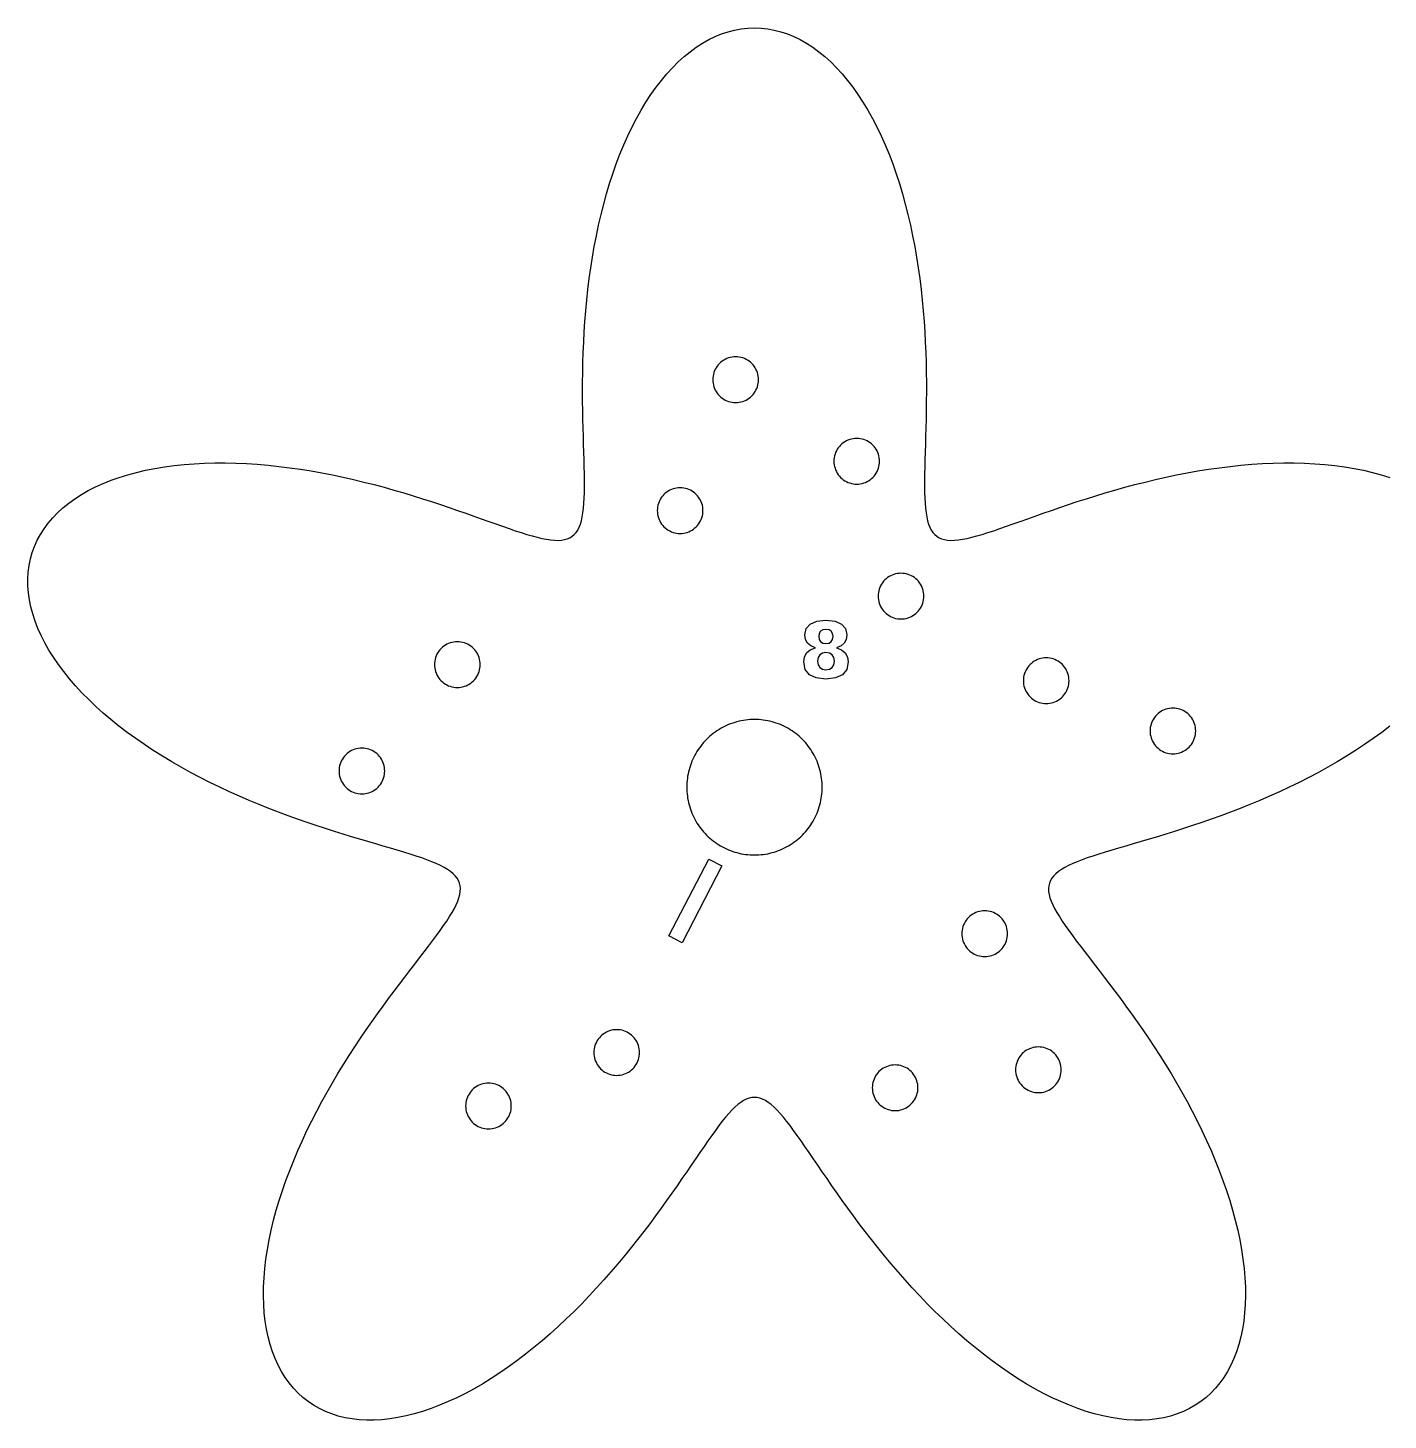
# Model space of a CAD drawing. Header units: millimetres. Extents: x 0 to 479, y 10 to 280.
# Drawn here: x 0 to 83.4, y 75.5 to 160.9 of the extents above; entities that cross this region are included whole.
import ezdxf

# ---------------------------------------------------------------- set-up
doc = ezdxf.new("R2010")
doc.units = ezdxf.units.MM
doc.layers.add('CUT', color=1, linetype='Continuous')
doc.layers.add('ENGRAVE', color=7, linetype='Continuous')

msp = doc.modelspace()

# ---------------------------------------------------------------- linework, layer by layer
at = {"layer": 'CUT'}
msp.add_lwpolyline([(83.475, 118.076), (82.969, 117.689), (82.449, 117.311), (81.916, 116.941), (81.37, 116.58), (80.812, 116.228), (80.245, 115.886), (79.668, 115.553), (79.084, 115.231), (78.494, 114.919), (77.899, 114.618), (77.3, 114.326), (76.698, 114.046), (76.095, 113.775), (76.095, 113.775), (75.493, 113.516), (74.891, 113.266), (74.292, 113.027), (73.697, 112.798), (73.108, 112.579), (72.524, 112.369), (71.948, 112.169), (71.38, 111.977), (70.823, 111.795), (70.276, 111.62), (69.741, 111.454), (69.22, 111.295), (68.712, 111.143), (68.22, 110.997), (67.743, 110.857), (67.284, 110.723), (66.842, 110.593), (66.419, 110.467), (66.015, 110.344), (65.63, 110.225), (65.267, 110.107), (64.925, 109.991), (64.604, 109.876), (64.306, 109.761), (64.03, 109.645), (63.777, 109.528), (63.548, 109.408), (63.342, 109.286), (63.159, 109.16), (63.001, 109.03), (62.866, 108.895), (62.756, 108.754), (62.669, 108.607), (62.606, 108.453), (62.567, 108.291), (62.55, 108.121), (62.557, 107.943), (62.587, 107.754), (62.638, 107.556), (62.712, 107.347), (62.806, 107.127), (62.922, 106.895), (63.057, 106.652), (63.212, 106.396), (63.386, 106.127), (63.578, 105.846), (63.786, 105.551), (64.011, 105.242), (64.252, 104.919), (64.507, 104.583), (64.775, 104.232), (65.057, 103.867), (65.349, 103.488), (65.652, 103.095), (65.965, 102.688), (66.286, 102.266), (66.615, 101.831), (66.95, 101.382), (67.289, 100.92), (67.633, 100.444), (67.98, 99.956), (68.328, 99.456), (68.677, 98.943), (69.025, 98.419), (69.372, 97.884), (69.716, 97.338), (70.056, 96.783), (70.391, 96.218), (70.719, 95.645), (71.041, 95.065), (71.355, 94.477), (71.659, 93.883), (71.953, 93.284), (72.236, 92.68), (72.507, 92.072), (72.765, 91.462), (73.009, 90.85), (73.239, 90.236), (73.453, 89.623), (73.651, 89.011), (73.833, 88.401), (73.997, 87.794), (74.142, 87.191), (74.27, 86.593), (74.378, 86.002), (74.466, 85.417), (74.535, 84.84), (74.583, 84.273), (74.611, 83.716), (74.618, 83.169), (74.603, 82.635), (74.568, 82.114), (74.511, 81.608), (74.433, 81.116), (74.333, 80.64), (74.212, 80.18), (74.07, 79.739), (73.907, 79.316), (73.723, 78.912), (73.519, 78.528), (73.294, 78.164), (73.05, 77.822), (72.786, 77.502), (72.503, 77.205), (72.201, 76.931), (71.881, 76.68), (71.544, 76.454), (71.19, 76.251), (70.82, 76.074), (70.434, 75.922), (70.033, 75.795), (69.618, 75.694), (69.19, 75.618), (68.749, 75.568), (68.296, 75.544), (67.832, 75.545), (67.358, 75.572), (66.874, 75.624), (66.382, 75.702), (65.883, 75.804), (65.376, 75.932), (64.864, 76.083), (64.347, 76.258), (63.825, 76.457), (63.301, 76.678), (62.773, 76.921), (62.245, 77.186), (61.715, 77.472), (61.186, 77.778), (60.657, 78.103), (60.131, 78.446), (59.607, 78.807), (59.086, 79.185), (58.569, 79.578), (58.057, 79.986), (57.55, 80.407), (57.049, 80.841), (56.555, 81.287), (56.068, 81.743), (55.589, 82.208), (55.118, 82.681), (54.656, 83.16), (54.203, 83.646), (53.76, 84.136), (53.327, 84.628), (52.904, 85.123), (52.491, 85.619), (52.089, 86.114), (51.698, 86.607), (51.319, 87.097), (50.95, 87.583), (50.593, 88.064), (50.247, 88.538), (49.912, 89.004), (49.589, 89.461), (49.276, 89.908), (48.975, 90.344), (48.684, 90.767), (48.404, 91.177), (48.134, 91.572), (47.874, 91.952), (47.623, 92.316), (47.382, 92.663), (47.149, 92.991), (46.925, 93.3), (46.709, 93.59), (46.5, 93.859), (46.299, 94.108), (46.103, 94.334), (45.913, 94.538), (45.729, 94.719), (45.549, 94.878), (45.373, 95.012), (45.2, 95.122), (45.03, 95.209), (44.862, 95.27), (44.696, 95.307), (44.53, 95.32), (44.364, 95.307), (44.197, 95.27), (44.029, 95.209), (43.859, 95.122), (43.686, 95.012), (43.51, 94.878), (43.331, 94.719), (43.146, 94.538), (42.956, 94.334), (42.761, 94.108), (42.559, 93.859), (42.35, 93.59), (42.134, 93.3), (41.91, 92.991), (41.678, 92.663), (41.436, 92.316), (41.186, 91.952), (40.926, 91.572), (40.656, 91.177), (40.376, 90.767), (40.085, 90.344), (39.783, 89.908), (39.471, 89.461), (39.147, 89.004), (38.813, 88.538), (38.467, 88.064), (38.109, 87.583), (37.741, 87.097), (37.361, 86.607), (36.97, 86.114), (36.568, 85.619), (36.156, 85.123), (35.733, 84.628), (35.299, 84.136), (34.856, 83.646), (34.403, 83.16), (33.941, 82.681), (33.47, 82.208), (32.991, 81.743), (32.504, 81.287), (32.01, 80.841), (31.509, 80.407), (31.003, 79.986), (30.49, 79.578), (29.974, 79.185), (29.453, 78.807), (28.929, 78.446), (28.402, 78.103), (27.874, 77.778), (27.344, 77.472), (26.815, 77.186), (26.286, 76.921), (25.759, 76.678), (25.234, 76.457), (24.713, 76.258), (24.195, 76.083), (23.683, 75.932), (23.177, 75.804), (22.677, 75.702), (22.185, 75.624), (21.702, 75.572), (21.227, 75.545), (20.764, 75.544), (20.311, 75.568), (19.87, 75.618), (19.441, 75.694), (19.026, 75.795), (18.626, 75.922), (18.24, 76.074), (17.869, 76.251), (17.515, 76.454), (17.178, 76.68), (16.858, 76.931), (16.557, 77.205), (16.274, 77.502), (16.01, 77.822), (15.765, 78.164), (15.54, 78.528), (15.336, 78.912), (15.152, 79.316), (14.989, 79.739), (14.847, 80.18), (14.726, 80.64), (14.627, 81.116), (14.548, 81.608), (14.492, 82.114), (14.456, 82.635), (14.442, 83.169), (14.449, 83.716), (14.476, 84.273), (14.524, 84.84), (14.593, 85.417), (14.682, 86.002), (14.79, 86.593), (14.917, 87.191), (15.063, 87.794), (15.227, 88.401), (15.408, 89.011), (15.606, 89.623), (15.82, 90.236), (16.05, 90.85), (16.294, 91.462), (16.552, 92.072), (16.823, 92.68), (17.106, 93.284), (17.4, 93.883), (17.705, 94.477), (18.018, 95.065), (18.34, 95.645), (18.669, 96.218), (19.004, 96.783), (19.344, 97.338), (19.687, 97.884), (20.034, 98.419), (20.382, 98.943), (20.731, 99.456), (21.08, 99.956), (21.426, 100.444), (21.77, 100.92), (22.11, 101.382), (22.445, 101.831), (22.773, 102.266), (23.094, 102.688), (23.407, 103.095), (23.71, 103.488), (24.003, 103.867), (24.284, 104.232), (24.553, 104.583), (24.808, 104.919), (25.048, 105.242), (25.273, 105.551), (25.482, 105.846), (25.673, 106.127), (25.847, 106.396), (26.002, 106.652), (26.138, 106.895), (26.253, 107.127), (26.348, 107.347), (26.421, 107.556), (26.473, 107.754), (26.502, 107.943), (26.509, 108.121), (26.493, 108.291), (26.453, 108.453), (26.39, 108.607), (26.304, 108.754), (26.193, 108.895), (26.058, 109.03), (25.9, 109.16), (25.718, 109.286), (25.512, 109.408), (25.282, 109.528), (25.03, 109.645), (24.754, 109.761), (24.455, 109.876), (24.135, 109.991), (23.793, 110.107), (23.429, 110.225), (23.045, 110.344), (22.641, 110.467), (22.217, 110.593), (21.776, 110.723), (21.316, 110.857), (20.84, 110.997), (20.347, 111.143), (19.84, 111.295), (19.318, 111.454), (18.783, 111.62), (18.237, 111.795), (17.679, 111.977), (17.112, 112.169), (16.535, 112.369), (15.952, 112.579), (15.362, 112.798), (14.767, 113.027), (14.168, 113.266), (13.567, 113.516), (12.964, 113.775), (12.361, 114.046), (11.76, 114.326), (11.161, 114.618), (10.565, 114.919), (9.975, 115.231), (9.391, 115.553), (8.815, 115.886), (8.247, 116.228), (7.69, 116.58), (7.144, 116.941), (6.61, 117.311), (6.09, 117.689), (5.585, 118.076), (5.095, 118.471), (4.623, 118.873), (4.169, 119.282), (3.733, 119.697), (3.318, 120.118), (2.923, 120.545), (2.551, 120.975), (2.201, 121.41), (1.874, 121.848), (1.572, 122.288), (1.295, 122.73), (1.043, 123.174), (0.817, 123.618), (0.618, 124.061), (0.445, 124.504), (0.301, 124.945), (0.184, 125.383), (0.095, 125.818), (0.035, 126.249), (0.003, 126.675), (0, 127.095), (0.026, 127.509), (0.08, 127.916), (0.163, 128.315), (0.274, 128.706), (0.413, 129.088), (0.581, 129.459), (0.776, 129.82), (0.999, 130.17), (1.249, 130.508), (1.525, 130.834), (1.827, 131.147), (2.154, 131.447), (2.506, 131.733), (2.883, 132.005), (3.282, 132.261), (3.704, 132.503), (4.148, 132.73), (4.612, 132.94), (5.097, 133.135), (5.6, 133.314), (6.121, 133.476), (6.66, 133.622), (7.215, 133.751), (7.784, 133.864), (8.368, 133.961), (8.964, 134.041), (9.572, 134.105), (10.19, 134.152), (10.818, 134.184), (11.455, 134.2), (12.098, 134.201), (12.747, 134.186), (13.401, 134.157), (14.059, 134.114), (14.719, 134.058), (15.381, 133.988), (16.043, 133.905), (16.704, 133.811), (17.362, 133.705), (18.018, 133.588), (18.67, 133.462), (19.316, 133.326), (19.957, 133.182), (20.59, 133.03), (21.215, 132.872), (21.831, 132.707), (22.437, 132.538), (23.033, 132.365), (23.616, 132.188), (24.188, 132.009), (24.746, 131.829), (25.291, 131.649), (25.821, 131.469), (26.337, 131.292), (26.837, 131.116), (27.321, 130.945), (27.789, 130.778), (28.24, 130.617), (28.673, 130.462), (29.09, 130.315), (29.489, 130.176), (29.87, 130.047), (30.233, 129.929), (30.578, 129.821), (30.905, 129.726), (31.214, 129.644), (31.506, 129.576), (31.779, 129.522), (32.035, 129.484), (32.273, 129.462), (32.495, 129.456), (32.699, 129.469), (32.888, 129.499), (33.06, 129.548), (33.216, 129.616), (33.358, 129.703), (33.485, 129.811), (33.598, 129.939), (33.698, 130.087), (33.784, 130.257), (33.859, 130.448), (33.923, 130.66), (33.975, 130.894), (34.018, 131.149), (34.051, 131.425), (34.076, 131.724), (34.094, 132.043), (34.104, 132.383), (34.109, 132.745), (34.108, 133.127), (34.103, 133.529), (34.095, 133.951), (34.084, 134.393), (34.071, 134.853), (34.057, 135.332), (34.043, 135.828), (34.029, 136.342), (34.017, 136.871), (34.007, 137.417), (34, 137.977), (33.997, 138.55), (33.998, 139.137), (34.005, 139.736), (34.017, 140.346), (34.036, 140.965), (34.063, 141.594), (34.097, 142.231), (34.139, 142.874), (34.191, 143.523), (34.251, 144.177), (34.322, 144.834), (34.403, 145.492), (34.495, 146.152), (34.598, 146.812), (34.712, 147.469), (34.838, 148.124), (34.976, 148.775), (35.126, 149.421), (35.289, 150.059), (35.463, 150.69), (35.65, 151.312), (35.85, 151.924), (36.061, 152.524), (36.286, 153.112), (36.522, 153.685), (36.771, 154.244), (37.031, 154.786), (37.303, 155.311), (37.586, 155.818), (37.881, 156.305), (38.186, 156.772), (38.502, 157.218), (38.827, 157.642), (39.162, 158.042), (39.506, 158.419), (39.858, 158.771), (40.219, 159.098), (40.586, 159.398), (40.961, 159.672), (41.342, 159.918), (41.728, 160.137), (42.119, 160.328), (42.514, 160.49), (42.913, 160.622), (43.315, 160.726), (43.719, 160.8), (44.124, 160.845), (44.53, 160.86), (44.936, 160.845), (45.341, 160.8), (45.745, 160.726), (46.146, 160.622), (46.545, 160.49), (46.941, 160.328), (47.332, 160.137), (47.718, 159.918), (48.098, 159.672), (48.473, 159.398), (48.841, 159.098), (49.201, 158.771), (49.553, 158.419), (49.897, 158.042), (50.232, 157.642), (50.558, 157.218), (50.873, 156.772), (51.179, 156.305), (51.473, 155.818), (51.756, 155.311), (52.028, 154.786), (52.289, 154.244), (52.537, 153.685), (52.774, 153.112), (52.998, 152.524), (53.21, 151.924), (53.409, 151.312), (53.596, 150.69), (53.771, 150.059), (53.933, 149.421), (54.083, 148.775), (54.221, 148.124), (54.347, 147.469), (54.461, 146.812), (54.564, 146.152), (54.656, 145.492), (54.737, 144.834), (54.808, 144.177), (54.869, 143.523), (54.92, 142.874), (54.963, 142.231), (54.997, 141.594), (55.023, 140.965), (55.042, 140.346), (55.055, 139.736), (55.061, 139.137), (55.063, 138.55), (55.059, 137.977), (55.053, 137.417), (55.043, 136.871), (55.03, 136.342), (55.017, 135.828), (55.003, 135.332), (54.989, 134.853), (54.976, 134.393), (54.964, 133.951), (54.956, 133.529), (54.951, 133.127), (54.95, 132.745), (54.955, 132.383), (54.966, 132.043), (54.983, 131.724), (55.008, 131.425), (55.042, 131.149), (55.084, 130.894), (55.137, 130.66), (55.2, 130.448), (55.275, 130.257), (55.362, 130.087), (55.461, 129.939), (55.574, 129.811), (55.701, 129.703), (55.843, 129.616), (56, 129.548), (56.172, 129.499), (56.36, 129.469), (56.565, 129.456), (56.786, 129.462), (57.025, 129.484), (57.28, 129.522), (57.554, 129.576), (57.845, 129.644), (58.154, 129.726), (58.481, 129.821), (58.827, 129.929), (59.19, 130.047), (59.571, 130.176), (59.97, 130.315), (60.386, 130.462), (60.82, 130.617), (61.271, 130.778), (61.738, 130.945), (62.223, 131.116), (62.723, 131.292), (63.238, 131.469), (63.768, 131.649), (64.313, 131.829), (64.872, 132.009), (65.443, 132.188), (66.027, 132.365), (66.622, 132.538), (67.228, 132.707), (67.844, 132.872), (68.469, 133.03), (69.103, 133.182), (69.743, 133.326), (70.389, 133.462), (71.041, 133.588), (71.697, 133.705), (72.356, 133.811), (73.017, 133.905), (73.679, 133.988), (74.34, 134.058), (75, 134.114), (75.658, 134.157), (76.312, 134.186), (76.962, 134.201), (77.605, 134.2), (78.241, 134.184), (78.869, 134.152), (79.488, 134.105), (80.096, 134.041), (80.692, 133.961), (81.275, 133.864), (81.845, 133.751), (82.399, 133.622), (82.938, 133.476), (83.459, 133.314)], dxfattribs=at)
for points in [[(44.758, 139.08), (44.771, 139.19), (44.775, 139.299), (44.771, 139.409), (44.758, 139.518), (44.736, 139.626), (44.706, 139.732), (44.668, 139.835), (44.622, 139.935), (44.569, 140.031), (44.508, 140.122), (44.44, 140.209), (44.365, 140.289), (44.284, 140.364), (44.198, 140.432), (44.106, 140.493), (44.011, 140.547), (43.911, 140.593), (43.808, 140.631), (43.702, 140.661), (43.594, 140.682), (43.485, 140.695), (43.375, 140.699), (43.265, 140.695), (43.156, 140.682), (43.048, 140.661), (42.942, 140.631), (42.839, 140.593), (42.739, 140.547), (42.643, 140.493), (42.552, 140.432), (42.466, 140.364), (42.385, 140.289), (42.31, 140.209), (42.242, 140.122), (42.181, 140.031), (42.128, 139.935), (42.082, 139.835), (42.043, 139.732), (42.014, 139.626), (41.992, 139.518), (41.979, 139.409), (41.975, 139.299), (41.979, 139.19), (41.992, 139.08), (42.014, 138.973), (42.043, 138.867), (42.082, 138.764), (42.128, 138.664), (42.181, 138.568), (42.242, 138.477), (42.31, 138.39), (42.385, 138.309), (42.466, 138.235), (42.552, 138.167), (42.643, 138.106), (42.739, 138.052), (42.839, 138.006), (42.942, 137.968), (43.048, 137.938), (43.156, 137.917), (43.265, 137.904), (43.375, 137.899), (43.485, 137.904), (43.594, 137.917), (43.702, 137.938), (43.808, 137.968), (43.911, 138.006), (44.011, 138.052), (44.106, 138.106), (44.198, 138.167), (44.284, 138.235), (44.365, 138.309), (44.44, 138.39), (44.508, 138.477), (44.569, 138.568), (44.622, 138.664), (44.668, 138.764), (44.706, 138.867), (44.736, 138.973), (44.758, 139.08)], [(52.156, 133.975), (52.178, 134.083), (52.191, 134.192), (52.195, 134.302), (52.191, 134.412), (52.178, 134.521), (52.156, 134.629), (52.127, 134.734), (52.089, 134.837), (52.043, 134.937), (51.989, 135.033), (51.928, 135.125), (51.86, 135.211), (51.785, 135.292), (51.704, 135.366), (51.618, 135.434), (51.527, 135.495), (51.431, 135.549), (51.331, 135.595), (51.228, 135.633), (51.122, 135.663), (51.014, 135.684), (50.905, 135.697), (50.795, 135.702), (50.685, 135.697), (50.576, 135.684), (50.468, 135.663), (50.363, 135.633), (50.259, 135.595), (50.16, 135.549), (50.064, 135.495), (49.972, 135.434), (49.886, 135.366), (49.805, 135.292), (49.731, 135.211), (49.663, 135.125), (49.601, 135.033), (49.548, 134.937), (49.502, 134.837), (49.464, 134.734), (49.434, 134.629), (49.412, 134.521), (49.399, 134.412), (49.395, 134.302), (49.399, 134.192), (49.412, 134.083), (49.434, 133.975), (49.464, 133.869), (49.502, 133.766), (49.548, 133.666), (49.601, 133.57), (49.663, 133.479), (49.731, 133.392), (49.805, 133.312), (49.886, 133.237), (49.972, 133.169), (50.064, 133.108), (50.16, 133.054), (50.259, 133.008), (50.363, 132.97), (50.468, 132.94), (50.576, 132.919), (50.685, 132.906), (50.795, 132.902), (50.905, 132.906), (51.014, 132.919), (51.122, 132.94), (51.228, 132.97), (51.331, 133.008), (51.431, 133.054), (51.527, 133.108), (51.618, 133.169), (51.704, 133.237), (51.785, 133.312), (51.86, 133.392), (51.928, 133.479), (51.989, 133.57), (52.043, 133.666), (52.089, 133.766), (52.127, 133.869), (52.156, 133.975)], [(41.334, 130.951), (41.356, 131.059), (41.369, 131.168), (41.373, 131.278), (41.369, 131.387), (41.356, 131.497), (41.334, 131.604), (41.304, 131.71), (41.266, 131.813), (41.22, 131.913), (41.167, 132.009), (41.106, 132.101), (41.037, 132.187), (40.963, 132.268), (40.882, 132.342), (40.796, 132.41), (40.704, 132.471), (40.608, 132.525), (40.509, 132.571), (40.406, 132.609), (40.3, 132.639), (40.192, 132.66), (40.083, 132.673), (39.973, 132.678), (39.863, 132.673), (39.754, 132.66), (39.646, 132.639), (39.54, 132.609), (39.437, 132.571), (39.337, 132.525), (39.241, 132.471), (39.15, 132.41), (39.064, 132.342), (38.983, 132.268), (38.908, 132.187), (38.84, 132.101), (38.779, 132.009), (38.725, 131.913), (38.679, 131.813), (38.641, 131.71), (38.612, 131.604), (38.59, 131.497), (38.577, 131.387), (38.573, 131.278), (38.577, 131.168), (38.59, 131.059), (38.612, 130.951), (38.641, 130.845), (38.679, 130.742), (38.725, 130.642), (38.779, 130.546), (38.84, 130.455), (38.908, 130.368), (38.983, 130.288), (39.064, 130.213), (39.15, 130.145), (39.241, 130.084), (39.337, 130.03), (39.437, 129.984), (39.54, 129.946), (39.646, 129.916), (39.754, 129.895), (39.863, 129.882), (39.973, 129.878), (40.083, 129.882), (40.192, 129.895), (40.3, 129.916), (40.406, 129.946), (40.509, 129.984), (40.608, 130.03), (40.704, 130.084), (40.796, 130.145), (40.882, 130.213), (40.963, 130.288), (41.037, 130.368), (41.106, 130.455), (41.167, 130.546), (41.22, 130.642), (41.266, 130.742), (41.304, 130.845), (41.334, 130.951)], [(54.869, 125.709), (54.89, 125.817), (54.903, 125.926), (54.907, 126.036), (54.903, 126.146), (54.89, 126.255), (54.869, 126.363), (54.839, 126.469), (54.801, 126.572), (54.755, 126.672), (54.701, 126.767), (54.64, 126.859), (54.572, 126.945), (54.497, 127.026), (54.416, 127.101), (54.33, 127.169), (54.239, 127.23), (54.143, 127.283), (54.043, 127.329), (53.94, 127.367), (53.834, 127.397), (53.726, 127.419), (53.617, 127.432), (53.507, 127.436), (53.397, 127.432), (53.288, 127.419), (53.18, 127.397), (53.075, 127.367), (52.971, 127.329), (52.872, 127.283), (52.776, 127.23), (52.684, 127.169), (52.598, 127.101), (52.517, 127.026), (52.443, 126.945), (52.375, 126.859), (52.314, 126.767), (52.26, 126.672), (52.214, 126.572), (52.176, 126.469), (52.146, 126.363), (52.124, 126.255), (52.112, 126.146), (52.107, 126.036), (52.112, 125.926), (52.124, 125.817), (52.146, 125.709), (52.176, 125.603), (52.214, 125.5), (52.26, 125.4), (52.314, 125.305), (52.375, 125.213), (52.443, 125.127), (52.517, 125.046), (52.598, 124.971), (52.684, 124.903), (52.776, 124.842), (52.872, 124.789), (52.971, 124.743), (53.075, 124.705), (53.18, 124.675), (53.288, 124.653), (53.397, 124.64), (53.507, 124.636), (53.617, 124.64), (53.726, 124.653), (53.834, 124.675), (53.94, 124.705), (54.043, 124.743), (54.143, 124.789), (54.239, 124.842), (54.33, 124.903), (54.416, 124.971), (54.497, 125.046), (54.572, 125.127), (54.64, 125.213), (54.701, 125.305), (54.755, 125.4), (54.801, 125.5), (54.839, 125.603), (54.869, 125.709)], [(27.703, 121.624), (27.716, 121.733), (27.72, 121.843), (27.716, 121.953), (27.703, 122.062), (27.681, 122.17), (27.652, 122.276), (27.614, 122.379), (27.568, 122.479), (27.514, 122.575), (27.453, 122.666), (27.385, 122.752), (27.31, 122.833), (27.229, 122.908), (27.143, 122.976), (27.052, 123.037), (26.956, 123.09), (26.856, 123.137), (26.753, 123.175), (26.647, 123.204), (26.539, 123.226), (26.43, 123.239), (26.32, 123.243), (26.21, 123.239), (26.101, 123.226), (25.993, 123.204), (25.887, 123.175), (25.784, 123.137), (25.685, 123.09), (25.589, 123.037), (25.497, 122.976), (25.411, 122.908), (25.33, 122.833), (25.256, 122.752), (25.187, 122.666), (25.126, 122.575), (25.073, 122.479), (25.027, 122.379), (24.989, 122.276), (24.959, 122.17), (24.937, 122.062), (24.924, 121.953), (24.92, 121.843), (24.924, 121.733), (24.937, 121.624), (24.959, 121.516), (24.989, 121.41), (25.027, 121.307), (25.073, 121.207), (25.126, 121.112), (25.187, 121.02), (25.256, 120.934), (25.33, 120.853), (25.411, 120.779), (25.497, 120.71), (25.589, 120.649), (25.685, 120.596), (25.784, 120.55), (25.887, 120.512), (25.993, 120.482), (26.101, 120.46), (26.21, 120.447), (26.32, 120.443), (26.43, 120.447), (26.539, 120.46), (26.647, 120.482), (26.753, 120.512), (26.856, 120.55), (26.956, 120.596), (27.052, 120.649), (27.143, 120.71), (27.229, 120.779), (27.31, 120.853), (27.385, 120.934), (27.453, 121.02), (27.514, 121.112), (27.568, 121.207), (27.614, 121.307), (27.652, 121.41), (27.681, 121.516), (27.703, 121.624)], [(63.767, 120.528), (63.789, 120.636), (63.801, 120.745), (63.806, 120.855), (63.801, 120.965), (63.789, 121.074), (63.767, 121.182), (63.737, 121.287), (63.699, 121.391), (63.653, 121.49), (63.6, 121.586), (63.538, 121.678), (63.47, 121.764), (63.396, 121.845), (63.315, 121.919), (63.229, 121.987), (63.137, 122.048), (63.041, 122.102), (62.942, 122.148), (62.838, 122.186), (62.733, 122.216), (62.625, 122.238), (62.516, 122.25), (62.406, 122.255), (62.296, 122.25), (62.187, 122.238), (62.079, 122.216), (61.973, 122.186), (61.87, 122.148), (61.77, 122.102), (61.674, 122.048), (61.583, 121.987), (61.497, 121.919), (61.416, 121.845), (61.341, 121.764), (61.273, 121.678), (61.212, 121.586), (61.158, 121.49), (61.112, 121.391), (61.074, 121.287), (61.044, 121.182), (61.023, 121.074), (61.01, 120.965), (61.006, 120.855), (61.01, 120.745), (61.023, 120.636), (61.044, 120.528), (61.074, 120.422), (61.112, 120.319), (61.158, 120.219), (61.212, 120.123), (61.273, 120.032), (61.341, 119.946), (61.416, 119.865), (61.497, 119.79), (61.583, 119.722), (61.674, 119.661), (61.77, 119.607), (61.87, 119.561), (61.973, 119.523), (62.079, 119.493), (62.187, 119.472), (62.296, 119.459), (62.406, 119.455), (62.516, 119.459), (62.625, 119.472), (62.733, 119.493), (62.838, 119.523), (62.942, 119.561), (63.041, 119.607), (63.137, 119.661), (63.229, 119.722), (63.315, 119.79), (63.396, 119.865), (63.47, 119.946), (63.538, 120.032), (63.6, 120.123), (63.653, 120.219), (63.699, 120.319), (63.737, 120.422), (63.767, 120.528)], [(71.532, 117.45), (71.553, 117.557), (71.566, 117.667), (71.571, 117.776), (71.566, 117.886), (71.553, 117.995), (71.532, 118.103), (71.502, 118.209), (71.464, 118.312), (71.418, 118.412), (71.364, 118.508), (71.303, 118.599), (71.235, 118.686), (71.161, 118.766), (71.08, 118.841), (70.994, 118.909), (70.902, 118.97), (70.806, 119.024), (70.706, 119.07), (70.603, 119.108), (70.498, 119.138), (70.39, 119.159), (70.281, 119.172), (70.171, 119.176), (70.061, 119.172), (69.952, 119.159), (69.844, 119.138), (69.738, 119.108), (69.635, 119.07), (69.535, 119.024), (69.439, 118.97), (69.348, 118.909), (69.261, 118.841), (69.181, 118.766), (69.106, 118.686), (69.038, 118.599), (68.977, 118.508), (68.923, 118.412), (68.877, 118.312), (68.839, 118.209), (68.809, 118.103), (68.788, 117.995), (68.775, 117.886), (68.771, 117.776), (68.775, 117.667), (68.788, 117.557), (68.809, 117.45), (68.839, 117.344), (68.877, 117.241), (68.923, 117.141), (68.977, 117.045), (69.038, 116.953), (69.106, 116.867), (69.181, 116.786), (69.261, 116.712), (69.348, 116.644), (69.439, 116.583), (69.535, 116.529), (69.635, 116.483), (69.738, 116.445), (69.844, 116.415), (69.952, 116.394), (70.061, 116.381), (70.171, 116.376), (70.281, 116.381), (70.39, 116.394), (70.498, 116.415), (70.603, 116.445), (70.706, 116.483), (70.806, 116.529), (70.902, 116.583), (70.994, 116.644), (71.08, 116.712), (71.161, 116.786), (71.235, 116.867), (71.303, 116.953), (71.364, 117.045), (71.418, 117.141), (71.464, 117.241), (71.502, 117.344), (71.532, 117.45)], [(48.671, 114.598), (48.66, 114.733), (48.644, 114.868), (48.624, 115.002), (48.6, 115.136), (48.571, 115.269), (48.538, 115.401), (48.501, 115.531), (48.459, 115.66), (48.414, 115.788), (48.364, 115.915), (48.31, 116.039), (48.252, 116.162), (48.19, 116.283), (48.124, 116.401), (48.054, 116.518), (47.98, 116.632), (47.903, 116.744), (47.822, 116.853), (47.738, 116.959), (47.65, 117.063), (47.559, 117.163), (47.464, 117.261), (47.367, 117.355), (47.266, 117.447), (47.162, 117.534), (47.056, 117.619), (46.947, 117.7), (46.835, 117.777), (46.721, 117.851), (46.605, 117.92), (46.486, 117.986), (46.365, 118.048), (46.242, 118.107), (46.118, 118.161), (45.992, 118.21), (45.864, 118.256), (45.734, 118.298), (45.604, 118.335), (45.472, 118.368), (45.339, 118.397), (45.206, 118.421), (45.071, 118.441), (44.936, 118.456), (44.801, 118.468), (44.665, 118.474), (44.53, 118.476), (44.394, 118.474), (44.258, 118.468), (44.123, 118.456), (43.988, 118.441), (43.854, 118.421), (43.72, 118.397), (43.587, 118.368), (43.456, 118.335), (43.325, 118.298), (43.196, 118.256), (43.068, 118.21), (42.942, 118.161), (42.817, 118.107), (42.694, 118.048), (42.573, 117.986), (42.455, 117.92), (42.338, 117.851), (42.224, 117.777), (42.112, 117.7), (42.003, 117.619), (41.897, 117.534), (41.793, 117.447), (41.693, 117.355), (41.595, 117.261), (41.501, 117.163), (41.41, 117.063), (41.322, 116.959), (41.237, 116.853), (41.156, 116.744), (41.079, 116.632), (41.006, 116.518), (40.936, 116.401), (40.87, 116.283), (40.808, 116.162), (40.75, 116.039), (40.696, 115.915), (40.646, 115.788), (40.6, 115.66), (40.558, 115.531), (40.521, 115.401), (40.488, 115.269), (40.459, 115.136), (40.435, 115.002), (40.415, 114.868), (40.4, 114.733), (40.389, 114.598), (40.382, 114.462), (40.38, 114.326), (40.382, 114.191), (40.389, 114.055), (40.4, 113.92), (40.415, 113.785), (40.435, 113.65), (40.459, 113.517), (40.488, 113.384), (40.521, 113.252), (40.558, 113.122), (40.6, 112.992), (40.646, 112.865), (40.696, 112.738), (40.75, 112.614), (40.808, 112.491), (40.87, 112.37), (40.936, 112.251), (41.006, 112.135), (41.079, 112.021), (41.156, 111.909), (41.237, 111.8), (41.322, 111.694), (41.41, 111.59), (41.501, 111.49), (41.595, 111.392), (41.693, 111.297), (41.793, 111.206), (41.897, 111.118), (42.003, 111.034), (42.112, 110.953), (42.224, 110.876), (42.338, 110.802), (42.455, 110.732), (42.573, 110.666), (42.694, 110.604), (42.817, 110.546), (42.942, 110.492), (43.068, 110.442), (43.196, 110.397), (43.325, 110.355), (43.456, 110.318), (43.587, 110.285), (43.72, 110.256), (43.854, 110.232), (43.988, 110.212), (44.123, 110.196), (44.258, 110.185), (44.394, 110.179), (44.53, 110.176), (44.665, 110.179), (44.801, 110.185), (44.936, 110.196), (45.071, 110.212), (45.206, 110.232), (45.339, 110.256), (45.472, 110.285), (45.604, 110.318), (45.734, 110.355), (45.864, 110.397), (45.992, 110.442), (46.118, 110.492), (46.242, 110.546), (46.365, 110.604), (46.486, 110.666), (46.605, 110.732), (46.721, 110.802), (46.835, 110.876), (46.947, 110.953), (47.056, 111.034), (47.162, 111.118), (47.266, 111.206), (47.367, 111.297), (47.464, 111.392), (47.559, 111.49), (47.65, 111.59), (47.738, 111.694), (47.822, 111.8), (47.903, 111.909), (47.98, 112.021), (48.054, 112.135), (48.124, 112.251), (48.19, 112.37), (48.252, 112.491), (48.31, 112.614), (48.364, 112.738), (48.414, 112.865), (48.459, 112.992), (48.501, 113.122), (48.538, 113.252), (48.571, 113.384), (48.6, 113.517), (48.624, 113.65), (48.644, 113.785), (48.66, 113.92), (48.671, 114.055), (48.677, 114.191), (48.68, 114.326), (48.677, 114.462), (48.671, 114.598)], [(21.831, 114.995), (21.853, 115.102), (21.866, 115.212), (21.87, 115.321), (21.866, 115.431), (21.853, 115.54), (21.831, 115.648), (21.802, 115.754), (21.764, 115.857), (21.718, 115.957), (21.664, 116.053), (21.603, 116.144), (21.535, 116.231), (21.46, 116.311), (21.379, 116.386), (21.293, 116.454), (21.202, 116.515), (21.106, 116.569), (21.006, 116.615), (20.903, 116.653), (20.797, 116.683), (20.689, 116.704), (20.58, 116.717), (20.47, 116.721), (20.36, 116.717), (20.251, 116.704), (20.143, 116.683), (20.038, 116.653), (19.934, 116.615), (19.835, 116.569), (19.739, 116.515), (19.647, 116.454), (19.561, 116.386), (19.48, 116.311), (19.406, 116.231), (19.338, 116.144), (19.276, 116.053), (19.223, 115.957), (19.177, 115.857), (19.139, 115.754), (19.109, 115.648), (19.087, 115.54), (19.074, 115.431), (19.07, 115.321), (19.074, 115.212), (19.087, 115.102), (19.109, 114.995), (19.139, 114.889), (19.177, 114.786), (19.223, 114.686), (19.276, 114.59), (19.338, 114.498), (19.406, 114.412), (19.48, 114.331), (19.561, 114.257), (19.647, 114.189), (19.739, 114.128), (19.835, 114.074), (19.934, 114.028), (20.038, 113.99), (20.143, 113.96), (20.251, 113.939), (20.36, 113.926), (20.47, 113.921), (20.58, 113.926), (20.689, 113.939), (20.797, 113.96), (20.903, 113.99), (21.006, 114.028), (21.106, 114.074), (21.202, 114.128), (21.293, 114.189), (21.379, 114.257), (21.46, 114.331), (21.535, 114.412), (21.603, 114.498), (21.664, 114.59), (21.718, 114.686), (21.764, 114.786), (21.802, 114.889), (21.831, 114.995)], [(59.999, 105.025), (60.021, 105.133), (60.034, 105.242), (60.038, 105.352), (60.034, 105.462), (60.021, 105.571), (59.999, 105.679), (59.969, 105.785), (59.931, 105.888), (59.885, 105.988), (59.832, 106.083), (59.77, 106.175), (59.702, 106.261), (59.628, 106.342), (59.547, 106.417), (59.461, 106.485), (59.369, 106.546), (59.273, 106.599), (59.174, 106.645), (59.07, 106.683), (58.965, 106.713), (58.857, 106.735), (58.748, 106.748), (58.638, 106.752), (58.528, 106.748), (58.419, 106.735), (58.311, 106.713), (58.205, 106.683), (58.102, 106.645), (58.002, 106.599), (57.906, 106.546), (57.815, 106.485), (57.729, 106.417), (57.648, 106.342), (57.573, 106.261), (57.505, 106.175), (57.444, 106.083), (57.39, 105.988), (57.344, 105.888), (57.306, 105.785), (57.277, 105.679), (57.255, 105.571), (57.242, 105.462), (57.238, 105.352), (57.242, 105.242), (57.255, 105.133), (57.277, 105.025), (57.306, 104.919), (57.344, 104.816), (57.39, 104.716), (57.444, 104.62), (57.505, 104.529), (57.573, 104.443), (57.648, 104.362), (57.729, 104.287), (57.815, 104.219), (57.906, 104.158), (58.002, 104.105), (58.102, 104.059), (58.205, 104.02), (58.311, 103.991), (58.419, 103.969), (58.528, 103.956), (58.638, 103.952), (58.748, 103.956), (58.857, 103.969), (58.965, 103.991), (59.07, 104.02), (59.174, 104.059), (59.273, 104.105), (59.369, 104.158), (59.461, 104.219), (59.547, 104.287), (59.628, 104.362), (59.702, 104.443), (59.77, 104.529), (59.832, 104.62), (59.885, 104.716), (59.931, 104.816), (59.969, 104.919), (59.999, 105.025)], [(37.448, 97.743), (37.469, 97.851), (37.482, 97.96), (37.487, 98.07), (37.482, 98.18), (37.469, 98.289), (37.448, 98.397), (37.418, 98.502), (37.38, 98.606), (37.334, 98.705), (37.28, 98.801), (37.219, 98.893), (37.151, 98.979), (37.077, 99.06), (36.996, 99.134), (36.91, 99.202), (36.818, 99.263), (36.722, 99.317), (36.622, 99.363), (36.519, 99.401), (36.413, 99.431), (36.306, 99.453), (36.196, 99.465), (36.087, 99.47), (35.977, 99.465), (35.868, 99.453), (35.76, 99.431), (35.654, 99.401), (35.551, 99.363), (35.451, 99.317), (35.355, 99.263), (35.264, 99.202), (35.177, 99.134), (35.097, 99.06), (35.022, 98.979), (34.954, 98.893), (34.893, 98.801), (34.839, 98.705), (34.793, 98.606), (34.755, 98.502), (34.725, 98.397), (34.704, 98.289), (34.691, 98.18), (34.687, 98.07), (34.691, 97.96), (34.704, 97.851), (34.725, 97.743), (34.755, 97.637), (34.793, 97.534), (34.839, 97.434), (34.893, 97.338), (34.954, 97.247), (35.022, 97.161), (35.097, 97.08), (35.177, 97.005), (35.264, 96.937), (35.355, 96.876), (35.451, 96.822), (35.551, 96.776), (35.654, 96.738), (35.76, 96.708), (35.868, 96.687), (35.977, 96.674), (36.087, 96.67), (36.196, 96.674), (36.306, 96.687), (36.413, 96.708), (36.519, 96.738), (36.622, 96.776), (36.722, 96.822), (36.818, 96.876), (36.91, 96.937), (36.996, 97.005), (37.077, 97.08), (37.151, 97.161), (37.219, 97.247), (37.28, 97.338), (37.334, 97.434), (37.38, 97.534), (37.418, 97.637), (37.448, 97.743)], [(63.29, 96.685), (63.312, 96.793), (63.325, 96.902), (63.329, 97.012), (63.325, 97.122), (63.312, 97.231), (63.29, 97.339), (63.26, 97.445), (63.222, 97.548), (63.176, 97.648), (63.123, 97.743), (63.061, 97.835), (62.993, 97.921), (62.919, 98.002), (62.838, 98.077), (62.752, 98.145), (62.66, 98.206), (62.564, 98.259), (62.465, 98.305), (62.361, 98.343), (62.256, 98.373), (62.148, 98.395), (62.039, 98.408), (61.929, 98.412), (61.819, 98.408), (61.71, 98.395), (61.602, 98.373), (61.496, 98.343), (61.393, 98.305), (61.293, 98.259), (61.197, 98.206), (61.106, 98.145), (61.02, 98.077), (60.939, 98.002), (60.864, 97.921), (60.796, 97.835), (60.735, 97.743), (60.681, 97.648), (60.635, 97.548), (60.597, 97.445), (60.568, 97.339), (60.546, 97.231), (60.533, 97.122), (60.529, 97.012), (60.533, 96.902), (60.546, 96.793), (60.568, 96.685), (60.597, 96.579), (60.635, 96.476), (60.681, 96.376), (60.735, 96.28), (60.796, 96.189), (60.864, 96.103), (60.939, 96.022), (61.02, 95.947), (61.106, 95.879), (61.197, 95.818), (61.293, 95.765), (61.393, 95.719), (61.496, 95.68), (61.602, 95.651), (61.71, 95.629), (61.819, 95.616), (61.929, 95.612), (62.039, 95.616), (62.148, 95.629), (62.256, 95.651), (62.361, 95.68), (62.465, 95.719), (62.564, 95.765), (62.66, 95.818), (62.752, 95.879), (62.838, 95.947), (62.919, 96.022), (62.993, 96.103), (63.061, 96.189), (63.123, 96.28), (63.176, 96.376), (63.222, 96.476), (63.26, 96.579), (63.29, 96.685)], [(54.509, 95.583), (54.53, 95.691), (54.543, 95.8), (54.548, 95.91), (54.543, 96.02), (54.53, 96.129), (54.509, 96.237), (54.479, 96.343), (54.441, 96.446), (54.395, 96.546), (54.341, 96.642), (54.28, 96.733), (54.212, 96.819), (54.138, 96.9), (54.057, 96.975), (53.971, 97.043), (53.879, 97.104), (53.783, 97.158), (53.683, 97.204), (53.58, 97.242), (53.475, 97.272), (53.367, 97.293), (53.258, 97.306), (53.148, 97.31), (53.038, 97.306), (52.929, 97.293), (52.821, 97.272), (52.715, 97.242), (52.612, 97.204), (52.512, 97.158), (52.416, 97.104), (52.325, 97.043), (52.238, 96.975), (52.158, 96.9), (52.083, 96.819), (52.015, 96.733), (51.954, 96.642), (51.9, 96.546), (51.854, 96.446), (51.816, 96.343), (51.786, 96.237), (51.765, 96.129), (51.752, 96.02), (51.748, 95.91), (51.752, 95.8), (51.765, 95.691), (51.786, 95.583), (51.816, 95.478), (51.854, 95.374), (51.9, 95.275), (51.954, 95.179), (52.015, 95.087), (52.083, 95.001), (52.158, 94.92), (52.238, 94.846), (52.325, 94.778), (52.416, 94.717), (52.512, 94.663), (52.612, 94.617), (52.715, 94.579), (52.821, 94.549), (52.929, 94.527), (53.038, 94.515), (53.148, 94.51), (53.258, 94.515), (53.367, 94.527), (53.475, 94.549), (53.58, 94.579), (53.683, 94.617), (53.783, 94.663), (53.879, 94.717), (53.971, 94.778), (54.057, 94.846), (54.138, 94.92), (54.212, 95.001), (54.28, 95.087), (54.341, 95.179), (54.395, 95.275), (54.441, 95.374), (54.479, 95.478), (54.509, 95.583)], [(29.612, 94.574), (29.625, 94.683), (29.629, 94.793), (29.625, 94.903), (29.612, 95.012), (29.591, 95.12), (29.561, 95.226), (29.523, 95.329), (29.477, 95.429), (29.423, 95.524), (29.362, 95.616), (29.294, 95.702), (29.219, 95.783), (29.138, 95.858), (29.052, 95.926), (28.961, 95.987), (28.865, 96.04), (28.765, 96.086), (28.662, 96.124), (28.556, 96.154), (28.448, 96.176), (28.339, 96.189), (28.229, 96.193), (28.119, 96.189), (28.01, 96.176), (27.902, 96.154), (27.797, 96.124), (27.693, 96.086), (27.594, 96.04), (27.498, 95.987), (27.406, 95.926), (27.32, 95.858), (27.239, 95.783), (27.165, 95.702), (27.097, 95.616), (27.036, 95.524), (26.982, 95.429), (26.936, 95.329), (26.898, 95.226), (26.868, 95.12), (26.846, 95.012), (26.834, 94.903), (26.829, 94.793), (26.834, 94.683), (26.846, 94.574), (26.868, 94.466), (26.898, 94.36), (26.936, 94.257), (26.982, 94.157), (27.036, 94.061), (27.097, 93.97), (27.165, 93.884), (27.239, 93.803), (27.32, 93.728), (27.406, 93.66), (27.498, 93.599), (27.594, 93.546), (27.693, 93.5), (27.797, 93.462), (27.902, 93.432), (28.01, 93.41), (28.119, 93.397), (28.229, 93.393), (28.339, 93.397), (28.448, 93.41), (28.556, 93.432), (28.662, 93.462), (28.765, 93.5), (28.865, 93.546), (28.961, 93.599), (29.052, 93.66), (29.138, 93.728), (29.219, 93.803), (29.294, 93.884), (29.362, 93.97), (29.423, 94.061), (29.477, 94.157), (29.523, 94.257), (29.561, 94.36), (29.591, 94.466), (29.612, 94.574)]]:
    msp.add_lwpolyline(points, close=True, dxfattribs=at)
at = {"layer": 'ENGRAVE'}
for points in [[(47.622, 123.658), (47.704, 124.045), (47.949, 124.327), (48.354, 124.5), (48.912, 124.557), (49.466, 124.5), (49.869, 124.328), (50.115, 124.046), (50.197, 123.658), (50.156, 123.387), (50.035, 123.165), (49.835, 122.993), (49.558, 122.872), (49.868, 122.744), (50.091, 122.555), (50.226, 122.307), (50.271, 122.001), (50.185, 121.548), (49.928, 121.221), (49.503, 121.023), (48.912, 120.957), (48.318, 121.023), (47.891, 121.221), (47.632, 121.548), (47.546, 122.001), (47.591, 122.307), (47.726, 122.555), (47.949, 122.744), (48.259, 122.872), (47.982, 122.993), (47.782, 123.165), (47.662, 123.387), (47.622, 123.658)], [(48.583, 123.249), (48.723, 123.165), (48.912, 123.138), (49.097, 123.165), (49.234, 123.249), (49.32, 123.384), (49.349, 123.567), (49.32, 123.75), (49.234, 123.884), (49.097, 123.967), (48.912, 123.995), (48.723, 123.967), (48.583, 123.883), (48.497, 123.749), (48.468, 123.567), (48.497, 123.384), (48.583, 123.249)], [(48.425, 122.273), (48.391, 122.047), (48.425, 121.821), (48.526, 121.655), (48.69, 121.554), (48.912, 121.52), (49.132, 121.554), (49.293, 121.655), (49.392, 121.821), (49.426, 122.047), (49.392, 122.275), (49.293, 122.442), (49.132, 122.544), (48.912, 122.578), (48.69, 122.543), (48.526, 122.44), (48.425, 122.273)], [(39.291, 105.216), (41.734, 109.919), (42.532, 109.504), (40.09, 104.801), (39.291, 105.216)]]:
    msp.add_lwpolyline(points, close=True, dxfattribs=at)

doc.saveas('drawing.dxf')
